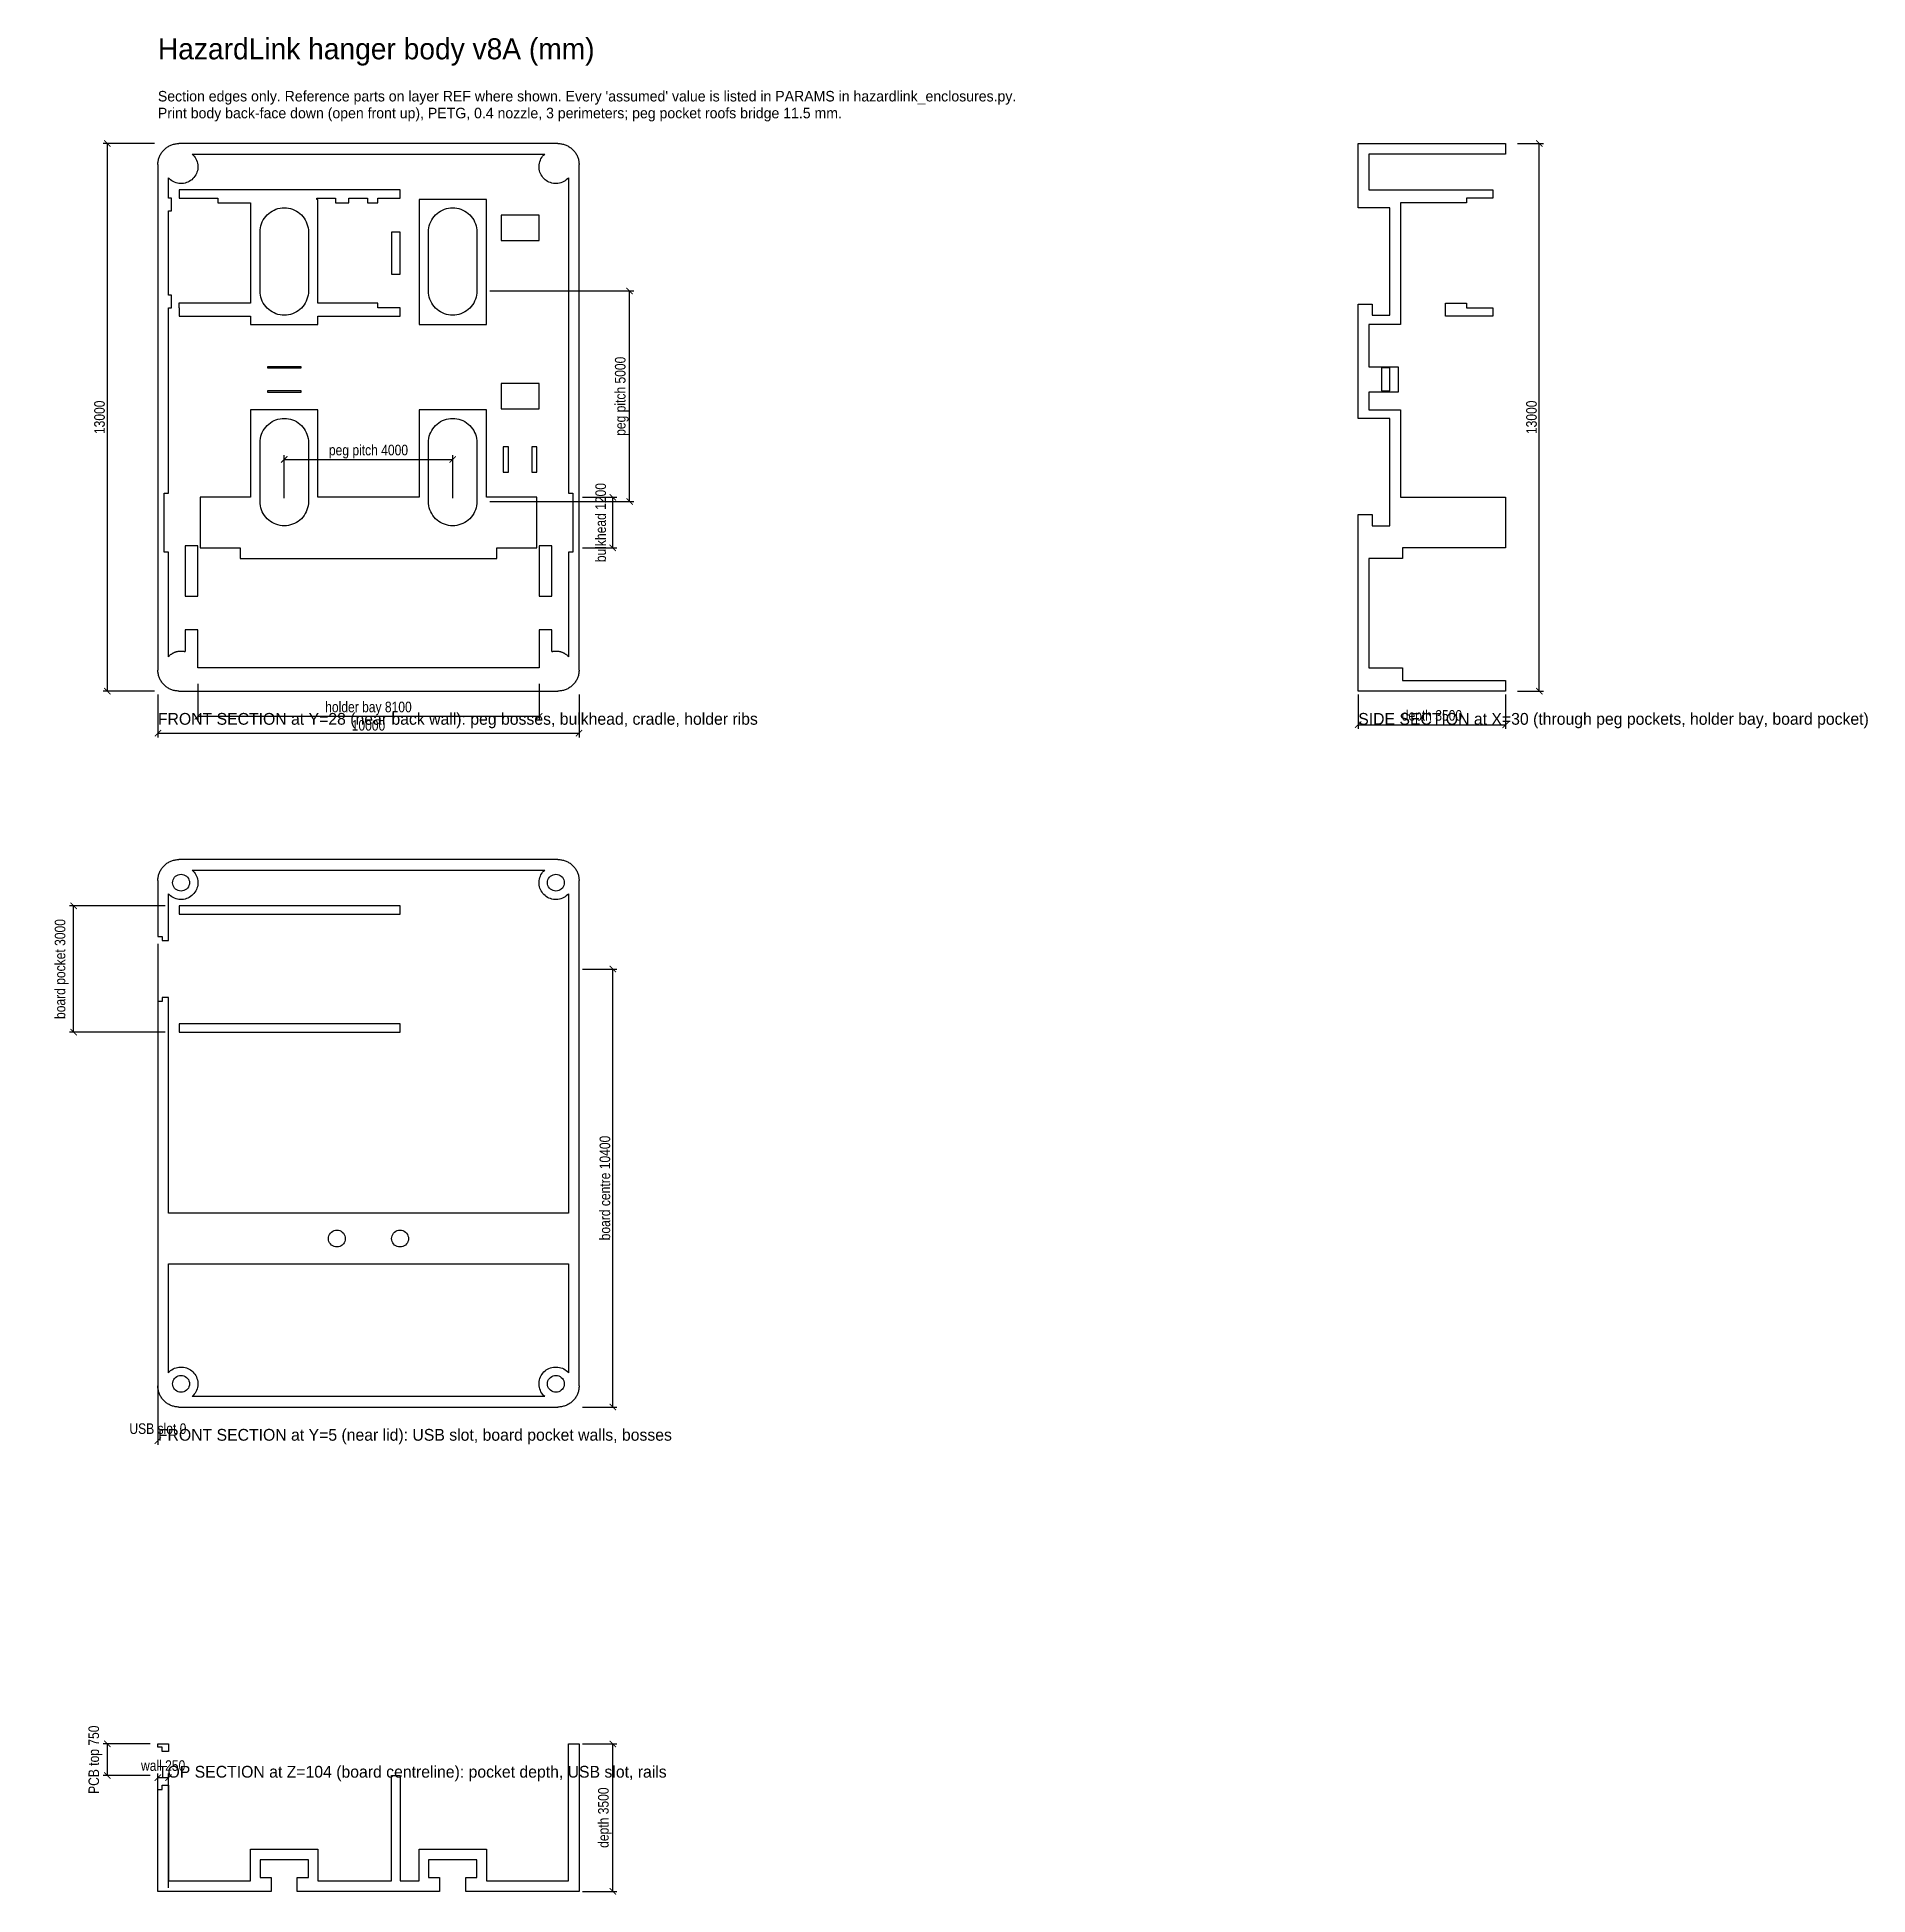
# Model space of a CAD drawing. Header units: metres. Extents: x -29 to 406, y -436 to 5.
import ezdxf

# ---------------------------------------------------------------- set-up
doc = ezdxf.new("R2010")
doc.units = ezdxf.units.M
for name, color, linetype in [('DIMS', 1, 'Continuous'), ('NOTES', 4, 'Continuous'), ('OUTLINE', 7, 'Continuous'), ('TEXT', 3, 'Continuous')]:
    doc.layers.add(name, color=color, linetype=linetype)
doc.styles.add('OpenSansCondensed-Light', font='OpenSansCondensed-Light.ttf')
doc.dimstyles.new('EZDXF', dxfattribs={"dimtxt": 0.25, "dimasz": 0.175, "dimexe": 0.375, "dimexo": 0.125, "dimgap": 0.1, "dimtad": 1, "dimlfac": 100, "dimzin": 12, "dimdsep": 46, "dimtxsty": 'OpenSansCondensed-Light', "dimblk": 'ARCHTICK', "dimcen": 2.5, "dimazin": 3, "dimtfac": 0.5, "dimtmove": 2, "dimatfit": 3})

# ---------------------------------------------------------------- blocks, each defined once
blk = doc.blocks.new('_ARCHTICK')
at = {"color": 0, "linetype": 'BYBLOCK', "const_width": 0.15}
blk.add_lwpolyline([(-0.5, -0.5), (0.5, 0.5)], dxfattribs=at)

msp = doc.modelspace()

# ---------------------------------------------------------------- linework, layer by layer
at = {"layer": 'OUTLINE'}
for p, q in [((95, -20), (5, -20)), ((285, -20), (320, -20)), ((285, -35.25), (285, -20)), ((320, -20), (320, -22.5)), ((0, -25), (0, -145)), ((8.1458, -22.5), (91.8542, -22.5)), ((100, -145), (100, -25)), ((287.5, -22.5), (287.5, -31)), ((320, -22.5), (287.5, -22.5)), ((2.5, -33), (2.5, -28.1458)), ((97.5, -28.1458), (97.5, -103)), ((3.2, -33), (2.5, -33)), ((3.2, -36), (3.2, -33)), ((5.05, -31), (5.05, -33)), ((57.5, -31), (5.05, -31)), ((5.05, -33), (14.21, -33)), ((14.21, -33), (14.21, -34.1)), ((14.21, -34.1), (22, -34.1)), ((22, -34.1), (22, -57.9)), ((37.75, -33), (42.15, -33)), ((37.75, -33.25), (37.75, -33)), ((38, -33.25), (37.75, -33.25)), ((38, -57.9), (38, -33.25)), ((42.15, -33), (42.15, -34.1)), ((42.15, -34.1), (45.37, -34.1)), ((45.37, -33), (49.77, -33)), ((45.37, -34.1), (45.37, -33)), ((49.77, -33), (49.77, -34.1)), ((49.77, -34.1), (52.2, -34.1)), ((52.2, -33), (57.5, -33)), ((52.2, -34.1), (52.2, -33)), ((57.5, -33), (57.5, -31)), ((62, -33.25), (62, -63)), ((78, -33.25), (62, -33.25)), ((78, -63), (78, -33.25)), ((292.5, -35.25), (285, -35.25)), ((287.5, -31), (317, -31)), ((292.5, -60.75), (292.5, -35.25)), ((295, -34.1), (295, -63)), ((310.7, -34.1), (295, -34.1)), ((310.7, -33), (310.7, -34.1)), ((317, -33), (310.7, -33)), ((317, -31), (317, -33)), ((2.5, -36), (3.2, -36)), ((2.5, -56), (2.5, -36)), ((81.5, -37), (81.5, -43)), ((90.5, -37), (81.5, -37)), ((90.5, -43), (90.5, -37)), ((24.25, -55), (24.25, -41)), ((35.75, -41), (35.75, -55)), ((55.5, -41), (55.5, -51)), ((57.5, -41), (55.5, -41)), ((57.5, -51), (57.5, -41)), ((64.25, -55), (64.25, -41)), ((75.75, -41), (75.75, -55)), ((81.5, -43), (90.5, -43)), ((55.5, -51), (57.5, -51)), ((3.2, -56), (2.5, -56)), ((3.2, -59), (3.2, -56)), ((2.5, -59), (3.2, -59)), ((2.5, -103), (2.5, -59)), ((5, -57.9), (5, -59)), ((22, -57.9), (5, -57.9)), ((5, -59), (5.05, -59)), ((5.05, -59), (5.05, -61)), ((5.05, -61), (22, -61)), ((22, -61), (22, -63)), ((52.2, -57.9), (38, -57.9)), ((38, -61), (57.5, -61)), ((38, -63), (38, -61)), ((52.2, -59), (52.2, -57.9)), ((57.5, -59), (52.2, -59)), ((57.5, -61), (57.5, -59)), ((285, -58.1), (288.29, -58.1)), ((285, -85.25), (285, -58.1)), ((288.29, -58.1), (288.29, -60.75)), ((288.29, -60.75), (292.5, -60.75)), ((305.7, -61), (305.7, -57.9)), ((305.7, -57.9), (310.7, -57.9)), ((317, -61), (305.7, -61)), ((310.7, -57.9), (310.7, -59)), ((310.7, -59), (317, -59)), ((317, -59), (317, -61)), ((22, -63), (38, -63)), ((62, -63), (78, -63)), ((287.5, -63), (287.5, -73)), ((295, -63), (287.5, -63)), ((26, -73), (26, -73.25)), ((34, -73), (26, -73)), ((26, -73.25), (34, -73.25)), ((34, -73.25), (34, -73)), ((287.5, -73), (294.5, -73)), ((290.5, -73.25), (290.5, -78.75)), ((292.5, -73.25), (290.5, -73.25)), ((292.5, -78.75), (292.5, -73.25)), ((294.5, -73), (294.5, -79)), ((26, -78.75), (26, -79)), ((34, -78.75), (26, -78.75)), ((26, -79), (34, -79)), ((34, -79), (34, -78.75)), ((81.5, -77), (81.5, -83)), ((90.5, -77), (81.5, -77)), ((90.5, -83), (90.5, -77)), ((287.5, -79), (287.5, -83.25)), ((294.5, -79), (287.5, -79)), ((290.5, -78.75), (292.5, -78.75)), ((22, -83.25), (22, -104)), ((38, -83.25), (22, -83.25)), ((38, -104), (38, -83.25)), ((62, -83.25), (62, -104)), ((78, -83.25), (62, -83.25)), ((78, -104), (78, -83.25)), ((81.5, -83), (90.5, -83)), ((287.5, -83.25), (295, -83.25)), ((295, -83.25), (295, -104)), ((292.5, -85.25), (285, -85.25)), ((292.5, -110.75), (292.5, -85.25)), ((24.25, -105), (24.25, -91)), ((35.75, -91), (35.75, -105)), ((64.25, -105), (64.25, -91)), ((75.75, -91), (75.75, -105)), ((82, -92), (82, -98)), ((83.25, -92), (82, -92)), ((83.25, -98), (83.25, -92)), ((88.75, -92), (88.75, -98)), ((90, -92), (88.75, -92)), ((90, -98), (90, -92)), ((82, -98), (83.25, -98)), ((88.75, -98), (90, -98)), ((1.5, -103), (2.5, -103)), ((1.5, -117), (1.5, -103)), ((10, -104), (10, -116)), ((22, -104), (10, -104)), ((62, -104), (38, -104)), ((90, -104), (78, -104)), ((90, -116), (90, -104)), ((97.5, -103), (98.5, -103)), ((98.5, -103), (98.5, -117)), ((295, -104), (320, -104)), ((320, -104), (320, -116)), ((285, -108.1), (288.29, -108.1)), ((285, -150), (285, -108.1)), ((288.29, -108.1), (288.29, -110.75)), ((288.29, -110.75), (292.5, -110.75)), ((2.5, -117), (1.5, -117)), ((2.5, -141.8542), (2.5, -117)), ((9.5, -115.5), (6.5, -115.5)), ((6.5, -115.5), (6.5, -127.5)), ((9.5, -127.5), (9.5, -115.5)), ((10, -116), (19.5, -116)), ((19.5, -116), (19.5, -118.5)), ((19.5, -118.5), (80.5, -118.5)), ((80.5, -116), (90, -116)), ((80.5, -118.5), (80.5, -116)), ((93.5, -115.5), (90.5, -115.5)), ((90.5, -115.5), (90.5, -127.5)), ((93.5, -127.5), (93.5, -115.5)), ((97.5, -117), (97.5, -141.8542)), ((98.5, -117), (97.5, -117)), ((287.5, -118.5), (287.5, -144.5)), ((295.5, -118.5), (287.5, -118.5)), ((295.5, -116), (295.5, -118.5)), ((320, -116), (295.5, -116)), ((6.5, -127.5), (9.5, -127.5)), ((90.5, -127.5), (93.5, -127.5)), ((6.5, -135.5), (6.5, -140.627)), ((9.5, -135.5), (6.5, -135.5)), ((9.5, -144.5), (9.5, -135.5)), ((90.5, -135.5), (90.5, -144.5)), ((93.5, -135.5), (90.5, -135.5)), ((93.5, -140.627), (93.5, -135.5)), ((90.5, -144.5), (9.5, -144.5)), ((287.5, -144.5), (295.5, -144.5)), ((295.5, -144.5), (295.5, -147.5)), ((295.5, -147.5), (320, -147.5)), ((320, -147.5), (320, -150)), ((5, -150), (95, -150)), ((320, -150), (285, -150)), ((95, -190), (5, -190)), ((8.1458, -192.5), (91.8542, -192.5)), ((0, -195), (0, -208.25)), ((2.5, -209.25), (2.5, -198.1458)), ((97.5, -198.1458), (97.5, -274)), ((100, -315), (100, -195)), ((57.5, -201), (5.05, -201)), ((5.05, -201), (5.05, -203)), ((57.5, -203), (57.5, -201)), ((5.05, -203), (57.5, -203)), ((0, -208.25), (1, -208.25)), ((1, -208.25), (1, -209.25)), ((1, -209.25), (2.5, -209.25)), ((0, -223.75), (0, -315)), ((1, -223.75), (0, -223.75)), ((1, -222.75), (1, -223.75)), ((2.5, -222.75), (1, -222.75)), ((2.5, -274), (2.5, -222.75)), ((57.5, -229), (5.05, -229)), ((5.05, -229), (5.05, -231)), ((57.5, -231), (57.5, -229)), ((5.05, -231), (57.5, -231)), ((97.5, -274), (2.5, -274)), ((2.5, -311.8542), (2.5, -286)), ((2.5, -286), (97.5, -286)), ((97.5, -286), (97.5, -311.8542)), ((91.8542, -317.5), (8.1458, -317.5)), ((5, -320), (95, -320)), ((0, -400), (2.5, -400)), ((0, -400.8), (0, -400)), ((1, -400.8), (0, -400.8)), ((1, -401.8), (1, -400.8)), ((2.5, -400), (2.5, -401.8)), ((97.5, -400), (100, -400)), ((97.5, -432.5), (97.5, -400)), ((100, -400), (100, -435)), ((2.5, -401.8), (1, -401.8)), ((1, -409.8), (2.5, -409.8)), ((1, -410.8), (1, -409.8)), ((2.5, -409.8), (2.5, -432.5)), ((55.5, -407.5), (57.5, -407.5)), ((55.5, -432.5), (55.5, -407.5)), ((57.5, -407.5), (57.5, -432.5)), ((0, -410.8), (1, -410.8)), ((0, -435), (0, -410.8)), ((22, -425), (38, -425)), ((22, -432.5), (22, -425)), ((24.25, -427.5), (24.25, -431.71)), ((35.75, -427.5), (24.25, -427.5)), ((35.75, -431.71), (35.75, -427.5)), ((38, -425), (38, -432.5)), ((62, -425), (78, -425)), ((62, -432.5), (62, -425)), ((64.25, -427.5), (64.25, -431.71)), ((75.75, -427.5), (64.25, -427.5)), ((75.75, -431.71), (75.75, -427.5)), ((78, -425), (78, -432.5)), ((24.25, -431.71), (26.9, -431.71)), ((26.9, -431.71), (26.9, -435)), ((33.1, -431.71), (35.75, -431.71)), ((33.1, -435), (33.1, -431.71)), ((64.25, -431.71), (66.9, -431.71)), ((66.9, -431.71), (66.9, -435)), ((73.1, -431.71), (75.75, -431.71)), ((73.1, -435), (73.1, -431.71)), ((26.9, -435), (0, -435)), ((2.5, -432.5), (22, -432.5)), ((66.9, -435), (33.1, -435)), ((38, -432.5), (55.5, -432.5)), ((57.5, -432.5), (62, -432.5)), ((100, -435), (73.1, -435)), ((78, -432.5), (97.5, -432.5))]:
    msp.add_line(p, q, dxfattribs=at)
for points in [[(0, -25), (0.0048, -24.7819), (0.019, -24.5642), (0.0428, -24.3474), (0.076, -24.1318), (0.1185, -23.9178), (0.1704, -23.7059), (0.2314, -23.4965), (0.3015, -23.2899), (0.3806, -23.0866), (0.4685, -22.8869), (0.5649, -22.6913), (0.6699, -22.5), (0.783, -22.3135), (0.9042, -22.1321), (1.0332, -21.9562), (1.1698, -21.7861), (1.3136, -21.622), (1.4645, -21.4645), (1.622, -21.3136), (1.7861, -21.1698), (1.9562, -21.0332), (2.1321, -20.9042), (2.3135, -20.783), (2.5, -20.6699), (2.6913, -20.5649), (2.8869, -20.4685), (3.0866, -20.3806), (3.2899, -20.3015), (3.4965, -20.2314), (3.7059, -20.1704), (3.9178, -20.1185), (4.1318, -20.076), (4.3474, -20.0428), (4.5642, -20.019), (4.7819, -20.0048), (5, -20)], [(95, -20), (95.2181, -20.0048), (95.4358, -20.019), (95.6526, -20.0428), (95.8682, -20.076), (96.0822, -20.1185), (96.2941, -20.1704), (96.5035, -20.2314), (96.7101, -20.3015), (96.9134, -20.3806), (97.1131, -20.4685), (97.3087, -20.5649), (97.5, -20.6699), (97.6865, -20.783), (97.8679, -20.9042), (98.0438, -21.0332), (98.2139, -21.1698), (98.378, -21.3136), (98.5355, -21.4645), (98.6864, -21.622), (98.8302, -21.7861), (98.9668, -21.9562), (99.0958, -22.1321), (99.217, -22.3135), (99.3301, -22.5), (99.4351, -22.6913), (99.5315, -22.8869), (99.6194, -23.0866), (99.6985, -23.2899), (99.7686, -23.4965), (99.8296, -23.7059), (99.8815, -23.9178), (99.924, -24.1318), (99.9572, -24.3474), (99.981, -24.5642), (99.9952, -24.7819), (100, -25)], [(8.1458, -22.5), (8.4067, -22.7521), (8.6438, -23.0268), (8.855, -23.3219), (9.0386, -23.6349), (9.193, -23.9633), (9.3171, -24.3043), (9.4098, -24.6551), (9.4702, -25.0129), (9.498, -25.3747), (9.4929, -25.7375), (9.455, -26.0984), (9.3845, -26.4544), (9.282, -26.8024), (9.1484, -27.1398), (8.9848, -27.4637), (8.7925, -27.7714), (8.5731, -28.0605), (8.3284, -28.3284), (8.0605, -28.5731), (7.7714, -28.7925), (7.4637, -28.9848), (7.1398, -29.1484), (6.8024, -29.282), (6.4544, -29.3845), (6.0984, -29.455), (5.7375, -29.4929), (5.3747, -29.498), (5.0129, -29.4702), (4.6551, -29.4098), (4.3043, -29.3171), (3.9633, -29.193), (3.6349, -29.0386), (3.3219, -28.855), (3.0268, -28.6438), (2.7521, -28.4067), (2.5, -28.1458)], [(97.5, -28.1458), (97.2479, -28.4067), (96.9732, -28.6438), (96.6781, -28.855), (96.3651, -29.0386), (96.0367, -29.193), (95.6957, -29.3171), (95.3449, -29.4098), (94.9871, -29.4702), (94.6253, -29.498), (94.2625, -29.4929), (93.9016, -29.455), (93.5456, -29.3845), (93.1976, -29.282), (92.8602, -29.1484), (92.5363, -28.9848), (92.2286, -28.7925), (91.9395, -28.5731), (91.6716, -28.3284), (91.4269, -28.0605), (91.2075, -27.7714), (91.0152, -27.4637), (90.8516, -27.1398), (90.718, -26.8024), (90.6155, -26.4544), (90.545, -26.0984), (90.5071, -25.7375), (90.502, -25.3747), (90.5298, -25.0129), (90.5902, -24.6551), (90.6829, -24.3043), (90.807, -23.9633), (90.9614, -23.6349), (91.145, -23.3219), (91.3562, -23.0268), (91.5933, -22.7521), (91.8542, -22.5)], [(24.25, -41), (24.2719, -40.4989), (24.3374, -40.0015), (24.4459, -39.5118), (24.5968, -39.0334), (24.7887, -38.5699), (25.0204, -38.125), (25.2899, -37.7019), (25.5952, -37.304), (25.9341, -36.9341), (26.304, -36.5952), (26.7019, -36.2899), (27.125, -36.0204), (27.5699, -35.7887), (28.0334, -35.5968), (28.5118, -35.4459), (29.0015, -35.3374), (29.4989, -35.2719), (30, -35.25), (30.5011, -35.2719), (30.9985, -35.3374), (31.4882, -35.4459), (31.9666, -35.5968), (32.4301, -35.7887), (32.875, -36.0204), (33.2981, -36.2899), (33.696, -36.5952), (34.0659, -36.9341), (34.4048, -37.304), (34.7101, -37.7019), (34.9796, -38.125), (35.2113, -38.5699), (35.4032, -39.0334), (35.5541, -39.5118), (35.6626, -40.0015), (35.7281, -40.4989), (35.75, -41)], [(64.25, -41), (64.2719, -40.4989), (64.3374, -40.0015), (64.4459, -39.5118), (64.5968, -39.0334), (64.7887, -38.5699), (65.0204, -38.125), (65.2899, -37.7019), (65.5952, -37.304), (65.9341, -36.9341), (66.304, -36.5952), (66.7019, -36.2899), (67.125, -36.0204), (67.5699, -35.7887), (68.0334, -35.5968), (68.5118, -35.4459), (69.0015, -35.3374), (69.4989, -35.2719), (70, -35.25), (70.5011, -35.2719), (70.9985, -35.3374), (71.4882, -35.4459), (71.9666, -35.5968), (72.4301, -35.7887), (72.875, -36.0204), (73.2981, -36.2899), (73.696, -36.5952), (74.0659, -36.9341), (74.4048, -37.304), (74.7101, -37.7019), (74.9796, -38.125), (75.2113, -38.5699), (75.4032, -39.0334), (75.5541, -39.5118), (75.6626, -40.0015), (75.7281, -40.4989), (75.75, -41)], [(35.75, -55), (35.7281, -55.5011), (35.6626, -55.9985), (35.5541, -56.4882), (35.4032, -56.9666), (35.2113, -57.4301), (34.9796, -57.875), (34.7101, -58.2981), (34.4048, -58.696), (34.0659, -59.0659), (33.696, -59.4048), (33.2981, -59.7101), (32.875, -59.9796), (32.4301, -60.2113), (31.9666, -60.4032), (31.4882, -60.5541), (30.9985, -60.6626), (30.5011, -60.7281), (30, -60.75), (29.4989, -60.7281), (29.0015, -60.6626), (28.5118, -60.5541), (28.0334, -60.4032), (27.5699, -60.2113), (27.125, -59.9796), (26.7019, -59.7101), (26.304, -59.4048), (25.9341, -59.0659), (25.5952, -58.696), (25.2899, -58.2981), (25.0204, -57.875), (24.7887, -57.4301), (24.5968, -56.9666), (24.4459, -56.4882), (24.3374, -55.9985), (24.2719, -55.5011), (24.25, -55)], [(75.75, -55), (75.7281, -55.5011), (75.6626, -55.9985), (75.5541, -56.4882), (75.4032, -56.9666), (75.2113, -57.4301), (74.9796, -57.875), (74.7101, -58.2981), (74.4048, -58.696), (74.0659, -59.0659), (73.696, -59.4048), (73.2981, -59.7101), (72.875, -59.9796), (72.4301, -60.2113), (71.9666, -60.4032), (71.4882, -60.5541), (70.9985, -60.6626), (70.5011, -60.7281), (70, -60.75), (69.4989, -60.7281), (69.0015, -60.6626), (68.5118, -60.5541), (68.0334, -60.4032), (67.5699, -60.2113), (67.125, -59.9796), (66.7019, -59.7101), (66.304, -59.4048), (65.9341, -59.0659), (65.5952, -58.696), (65.2899, -58.2981), (65.0204, -57.875), (64.7887, -57.4301), (64.5968, -56.9666), (64.4459, -56.4882), (64.3374, -55.9985), (64.2719, -55.5011), (64.25, -55)], [(24.25, -91), (24.2719, -90.4989), (24.3374, -90.0015), (24.4459, -89.5118), (24.5968, -89.0334), (24.7887, -88.5699), (25.0204, -88.125), (25.2899, -87.7019), (25.5952, -87.304), (25.9341, -86.9341), (26.304, -86.5952), (26.7019, -86.2899), (27.125, -86.0204), (27.5699, -85.7887), (28.0334, -85.5968), (28.5118, -85.4459), (29.0015, -85.3374), (29.4989, -85.2719), (30, -85.25), (30.5011, -85.2719), (30.9985, -85.3374), (31.4882, -85.4459), (31.9666, -85.5968), (32.4301, -85.7887), (32.875, -86.0204), (33.2981, -86.2899), (33.696, -86.5952), (34.0659, -86.9341), (34.4048, -87.304), (34.7101, -87.7019), (34.9796, -88.125), (35.2113, -88.5699), (35.4032, -89.0334), (35.5541, -89.5118), (35.6626, -90.0015), (35.7281, -90.4989), (35.75, -91)], [(64.25, -91), (64.2719, -90.4989), (64.3374, -90.0015), (64.4459, -89.5118), (64.5968, -89.0334), (64.7887, -88.5699), (65.0204, -88.125), (65.2899, -87.7019), (65.5952, -87.304), (65.9341, -86.9341), (66.304, -86.5952), (66.7019, -86.2899), (67.125, -86.0204), (67.5699, -85.7887), (68.0334, -85.5968), (68.5118, -85.4459), (69.0015, -85.3374), (69.4989, -85.2719), (70, -85.25), (70.5011, -85.2719), (70.9985, -85.3374), (71.4882, -85.4459), (71.9666, -85.5968), (72.4301, -85.7887), (72.875, -86.0204), (73.2981, -86.2899), (73.696, -86.5952), (74.0659, -86.9341), (74.4048, -87.304), (74.7101, -87.7019), (74.9796, -88.125), (75.2113, -88.5699), (75.4032, -89.0334), (75.5541, -89.5118), (75.6626, -90.0015), (75.7281, -90.4989), (75.75, -91)], [(35.75, -105), (35.7281, -105.5011), (35.6626, -105.9985), (35.5541, -106.4882), (35.4032, -106.9666), (35.2113, -107.4301), (34.9796, -107.875), (34.7101, -108.2981), (34.4048, -108.696), (34.0659, -109.0659), (33.696, -109.4048), (33.2981, -109.7101), (32.875, -109.9796), (32.4301, -110.2113), (31.9666, -110.4032), (31.4882, -110.5541), (30.9985, -110.6626), (30.5011, -110.7281), (30, -110.75), (29.4989, -110.7281), (29.0015, -110.6626), (28.5118, -110.5541), (28.0334, -110.4032), (27.5699, -110.2113), (27.125, -109.9796), (26.7019, -109.7101), (26.304, -109.4048), (25.9341, -109.0659), (25.5952, -108.696), (25.2899, -108.2981), (25.0204, -107.875), (24.7887, -107.4301), (24.5968, -106.9666), (24.4459, -106.4882), (24.3374, -105.9985), (24.2719, -105.5011), (24.25, -105)], [(75.75, -105), (75.7281, -105.5011), (75.6626, -105.9985), (75.5541, -106.4882), (75.4032, -106.9666), (75.2113, -107.4301), (74.9796, -107.875), (74.7101, -108.2981), (74.4048, -108.696), (74.0659, -109.0659), (73.696, -109.4048), (73.2981, -109.7101), (72.875, -109.9796), (72.4301, -110.2113), (71.9666, -110.4032), (71.4882, -110.5541), (70.9985, -110.6626), (70.5011, -110.7281), (70, -110.75), (69.4989, -110.7281), (69.0015, -110.6626), (68.5118, -110.5541), (68.0334, -110.4032), (67.5699, -110.2113), (67.125, -109.9796), (66.7019, -109.7101), (66.304, -109.4048), (65.9341, -109.0659), (65.5952, -108.696), (65.2899, -108.2981), (65.0204, -107.875), (64.7887, -107.4301), (64.5968, -106.9666), (64.4459, -106.4882), (64.3374, -105.9985), (64.2719, -105.5011), (64.25, -105)], [(2.5, -141.8542), (2.5823, -141.7638), (2.6673, -141.6759), (2.755, -141.5906), (2.8452, -141.508), (2.9379, -141.4282), (3.033, -141.3514), (3.1304, -141.2774), (3.23, -141.2065), (3.3318, -141.1386), (3.4356, -141.0739), (3.5413, -141.0124), (3.6488, -140.9541), (3.7581, -140.8992), (3.869, -140.8476), (3.9814, -140.7995), (4.0952, -140.7548), (4.2104, -140.7136), (4.3267, -140.6759), (4.4442, -140.6419), (4.5626, -140.6114), (4.682, -140.5845), (4.802, -140.5614), (4.9228, -140.5419), (5.0441, -140.5261), (5.1658, -140.514), (5.2878, -140.5056), (5.41, -140.501), (5.5323, -140.5001), (5.6545, -140.503), (5.7767, -140.5096), (5.8985, -140.5199), (6.02, -140.5339), (6.141, -140.5517), (6.2614, -140.5731), (6.3811, -140.5983), (6.5, -140.627)], [(93.5, -140.627), (93.6189, -140.5983), (93.7386, -140.5731), (93.859, -140.5517), (93.98, -140.5339), (94.1015, -140.5199), (94.2233, -140.5096), (94.3455, -140.503), (94.4677, -140.5001), (94.59, -140.501), (94.7122, -140.5056), (94.8342, -140.514), (94.9559, -140.5261), (95.0772, -140.5419), (95.198, -140.5614), (95.318, -140.5845), (95.4374, -140.6114), (95.5558, -140.6419), (95.6733, -140.6759), (95.7896, -140.7136), (95.9048, -140.7548), (96.0186, -140.7995), (96.131, -140.8476), (96.2419, -140.8992), (96.3512, -140.9541), (96.4587, -141.0124), (96.5644, -141.0739), (96.6682, -141.1386), (96.77, -141.2065), (96.8696, -141.2774), (96.967, -141.3514), (97.0621, -141.4282), (97.1548, -141.508), (97.245, -141.5906), (97.3327, -141.6759), (97.4177, -141.7638), (97.5, -141.8542)], [(5, -150), (4.7819, -149.9952), (4.5642, -149.981), (4.3474, -149.9572), (4.1318, -149.924), (3.9178, -149.8815), (3.7059, -149.8296), (3.4965, -149.7686), (3.2899, -149.6985), (3.0866, -149.6194), (2.8869, -149.5315), (2.6913, -149.4351), (2.5, -149.3301), (2.3135, -149.217), (2.1321, -149.0958), (1.9562, -148.9668), (1.7861, -148.8302), (1.622, -148.6864), (1.4645, -148.5355), (1.3136, -148.378), (1.1698, -148.2139), (1.0332, -148.0438), (0.9042, -147.8679), (0.783, -147.6865), (0.6699, -147.5), (0.5649, -147.3087), (0.4685, -147.1131), (0.3806, -146.9134), (0.3015, -146.7101), (0.2314, -146.5035), (0.1704, -146.2941), (0.1185, -146.0822), (0.076, -145.8682), (0.0428, -145.6526), (0.019, -145.4358), (0.0048, -145.2181), (0, -145)], [(100, -145), (99.9952, -145.2181), (99.981, -145.4358), (99.9572, -145.6526), (99.924, -145.8682), (99.8815, -146.0822), (99.8296, -146.2941), (99.7686, -146.5035), (99.6985, -146.7101), (99.6194, -146.9134), (99.5315, -147.1131), (99.4351, -147.3087), (99.3301, -147.5), (99.217, -147.6865), (99.0958, -147.8679), (98.9668, -148.0438), (98.8302, -148.2139), (98.6864, -148.378), (98.5355, -148.5355), (98.378, -148.6864), (98.2139, -148.8302), (98.0438, -148.9668), (97.8679, -149.0958), (97.6865, -149.217), (97.5, -149.3301), (97.3087, -149.4351), (97.1131, -149.5315), (96.9134, -149.6194), (96.7101, -149.6985), (96.5035, -149.7686), (96.2941, -149.8296), (96.0822, -149.8815), (95.8682, -149.924), (95.6526, -149.9572), (95.4358, -149.981), (95.2181, -149.9952), (95, -150)], [(0, -195), (0.0048, -194.7819), (0.019, -194.5642), (0.0428, -194.3474), (0.076, -194.1318), (0.1185, -193.9178), (0.1704, -193.7059), (0.2314, -193.4965), (0.3015, -193.2899), (0.3806, -193.0866), (0.4685, -192.8869), (0.5649, -192.6913), (0.6699, -192.5), (0.783, -192.3135), (0.9042, -192.1321), (1.0332, -191.9562), (1.1698, -191.7861), (1.3136, -191.622), (1.4645, -191.4645), (1.622, -191.3136), (1.7861, -191.1698), (1.9562, -191.0332), (2.1321, -190.9042), (2.3135, -190.783), (2.5, -190.6699), (2.6913, -190.5649), (2.8869, -190.4685), (3.0866, -190.3806), (3.2899, -190.3015), (3.4965, -190.2314), (3.7059, -190.1704), (3.9178, -190.1185), (4.1318, -190.076), (4.3474, -190.0428), (4.5642, -190.019), (4.7819, -190.0048), (5, -190)], [(8.1458, -192.5), (8.4067, -192.7521), (8.6438, -193.0268), (8.855, -193.3219), (9.0386, -193.6349), (9.193, -193.9633), (9.3171, -194.3043), (9.4098, -194.6551), (9.4702, -195.0129), (9.498, -195.3747), (9.4929, -195.7375), (9.455, -196.0984), (9.3845, -196.4544), (9.282, -196.8024), (9.1484, -197.1398), (8.9848, -197.4637), (8.7925, -197.7714), (8.5731, -198.0605), (8.3284, -198.3284), (8.0605, -198.5731), (7.7714, -198.7925), (7.4637, -198.9848), (7.1398, -199.1484), (6.8024, -199.282), (6.4544, -199.3845), (6.0984, -199.455), (5.7375, -199.4929), (5.3747, -199.498), (5.0129, -199.4702), (4.6551, -199.4098), (4.3043, -199.3171), (3.9633, -199.193), (3.6349, -199.0386), (3.3219, -198.855), (3.0268, -198.6438), (2.7521, -198.4067), (2.5, -198.1458)], [(5.5, -193.5), (5.8473, -193.5304), (6.184, -193.6206), (6.5, -193.7679), (6.7856, -193.9679), (7.0321, -194.2144), (7.2321, -194.5), (7.3794, -194.816), (7.4696, -195.1527), (7.5, -195.5), (7.4696, -195.8473), (7.3794, -196.184), (7.2321, -196.5), (7.0321, -196.7856), (6.7856, -197.0321), (6.5, -197.2321), (6.184, -197.3794), (5.8473, -197.4696), (5.5, -197.5), (5.1527, -197.4696), (4.816, -197.3794), (4.5, -197.2321), (4.2144, -197.0321), (3.9679, -196.7856), (3.7679, -196.5), (3.6206, -196.184), (3.5304, -195.8473), (3.5, -195.5), (3.5304, -195.1527), (3.6206, -194.816), (3.7679, -194.5), (3.9679, -194.2144), (4.2144, -193.9679), (4.5, -193.7679), (4.816, -193.6206), (5.1527, -193.5304), (5.5, -193.5)], [(97.5, -198.1458), (97.2479, -198.4067), (96.9732, -198.6438), (96.6781, -198.855), (96.3651, -199.0386), (96.0367, -199.193), (95.6957, -199.3171), (95.3449, -199.4098), (94.9871, -199.4702), (94.6253, -199.498), (94.2625, -199.4929), (93.9016, -199.455), (93.5456, -199.3845), (93.1976, -199.282), (92.8602, -199.1484), (92.5363, -198.9848), (92.2286, -198.7925), (91.9395, -198.5731), (91.6716, -198.3284), (91.4269, -198.0605), (91.2075, -197.7714), (91.0152, -197.4637), (90.8516, -197.1398), (90.718, -196.8024), (90.6155, -196.4544), (90.545, -196.0984), (90.5071, -195.7375), (90.502, -195.3747), (90.5298, -195.0129), (90.5902, -194.6551), (90.6829, -194.3043), (90.807, -193.9633), (90.9614, -193.6349), (91.145, -193.3219), (91.3562, -193.0268), (91.5933, -192.7521), (91.8542, -192.5)], [(94.5, -193.5), (94.8473, -193.5304), (95.184, -193.6206), (95.5, -193.7679), (95.7856, -193.9679), (96.0321, -194.2144), (96.2321, -194.5), (96.3794, -194.816), (96.4696, -195.1527), (96.5, -195.5), (96.4696, -195.8473), (96.3794, -196.184), (96.2321, -196.5), (96.0321, -196.7856), (95.7856, -197.0321), (95.5, -197.2321), (95.184, -197.3794), (94.8473, -197.4696), (94.5, -197.5), (94.1527, -197.4696), (93.816, -197.3794), (93.5, -197.2321), (93.2144, -197.0321), (92.9679, -196.7856), (92.7679, -196.5), (92.6206, -196.184), (92.5304, -195.8473), (92.5, -195.5), (92.5304, -195.1527), (92.6206, -194.816), (92.7679, -194.5), (92.9679, -194.2144), (93.2144, -193.9679), (93.5, -193.7679), (93.816, -193.6206), (94.1527, -193.5304), (94.5, -193.5)], [(95, -190), (95.2181, -190.0048), (95.4358, -190.019), (95.6526, -190.0428), (95.8682, -190.076), (96.0822, -190.1185), (96.2941, -190.1704), (96.5035, -190.2314), (96.7101, -190.3015), (96.9134, -190.3806), (97.1131, -190.4685), (97.3087, -190.5649), (97.5, -190.6699), (97.6865, -190.783), (97.8679, -190.9042), (98.0438, -191.0332), (98.2139, -191.1698), (98.378, -191.3136), (98.5355, -191.4645), (98.6864, -191.622), (98.8302, -191.7861), (98.9668, -191.9562), (99.0958, -192.1321), (99.217, -192.3135), (99.3301, -192.5), (99.4351, -192.6913), (99.5315, -192.8869), (99.6194, -193.0866), (99.6985, -193.2899), (99.7686, -193.4965), (99.8296, -193.7059), (99.8815, -193.9178), (99.924, -194.1318), (99.9572, -194.3474), (99.981, -194.5642), (99.9952, -194.7819), (100, -195)], [(42.5, -278), (42.8473, -278.0304), (43.184, -278.1206), (43.5, -278.2679), (43.7856, -278.4679), (44.0321, -278.7144), (44.2321, -279), (44.3794, -279.316), (44.4696, -279.6527), (44.5, -280), (44.4696, -280.3473), (44.3794, -280.684), (44.2321, -281), (44.0321, -281.2856), (43.7856, -281.5321), (43.5, -281.7321), (43.184, -281.8794), (42.8473, -281.9696), (42.5, -282), (42.1527, -281.9696), (41.816, -281.8794), (41.5, -281.7321), (41.2144, -281.5321), (40.9679, -281.2856), (40.7679, -281), (40.6206, -280.684), (40.5304, -280.3473), (40.5, -280), (40.5304, -279.6527), (40.6206, -279.316), (40.7679, -279), (40.9679, -278.7144), (41.2144, -278.4679), (41.5, -278.2679), (41.816, -278.1206), (42.1527, -278.0304), (42.5, -278)], [(57.5, -278), (57.8473, -278.0304), (58.184, -278.1206), (58.5, -278.2679), (58.7856, -278.4679), (59.0321, -278.7144), (59.2321, -279), (59.3794, -279.316), (59.4696, -279.6527), (59.5, -280), (59.4696, -280.3473), (59.3794, -280.684), (59.2321, -281), (59.0321, -281.2856), (58.7856, -281.5321), (58.5, -281.7321), (58.184, -281.8794), (57.8473, -281.9696), (57.5, -282), (57.1527, -281.9696), (56.816, -281.8794), (56.5, -281.7321), (56.2144, -281.5321), (55.9679, -281.2856), (55.7679, -281), (55.6206, -280.684), (55.5304, -280.3473), (55.5, -280), (55.5304, -279.6527), (55.6206, -279.316), (55.7679, -279), (55.9679, -278.7144), (56.2144, -278.4679), (56.5, -278.2679), (56.816, -278.1206), (57.1527, -278.0304), (57.5, -278)], [(2.5, -311.8542), (2.7521, -311.5933), (3.0268, -311.3562), (3.3219, -311.145), (3.6349, -310.9614), (3.9633, -310.807), (4.3043, -310.6829), (4.6551, -310.5902), (5.0129, -310.5298), (5.3747, -310.502), (5.7375, -310.5071), (6.0984, -310.545), (6.4544, -310.6155), (6.8024, -310.718), (7.1398, -310.8516), (7.4637, -311.0152), (7.7714, -311.2075), (8.0605, -311.4269), (8.3284, -311.6716), (8.5731, -311.9395), (8.7925, -312.2286), (8.9848, -312.5363), (9.1484, -312.8602), (9.282, -313.1976), (9.3845, -313.5456), (9.455, -313.9016), (9.4929, -314.2625), (9.498, -314.6253), (9.4702, -314.9871), (9.4098, -315.3449), (9.3171, -315.6957), (9.193, -316.0367), (9.0386, -316.3651), (8.855, -316.6781), (8.6438, -316.9732), (8.4067, -317.2479), (8.1458, -317.5)], [(5.5, -312.5), (5.8473, -312.5304), (6.184, -312.6206), (6.5, -312.7679), (6.7856, -312.9679), (7.0321, -313.2144), (7.2321, -313.5), (7.3794, -313.816), (7.4696, -314.1527), (7.5, -314.5), (7.4696, -314.8473), (7.3794, -315.184), (7.2321, -315.5), (7.0321, -315.7856), (6.7856, -316.0321), (6.5, -316.2321), (6.184, -316.3794), (5.8473, -316.4696), (5.5, -316.5), (5.1527, -316.4696), (4.816, -316.3794), (4.5, -316.2321), (4.2144, -316.0321), (3.9679, -315.7856), (3.7679, -315.5), (3.6206, -315.184), (3.5304, -314.8473), (3.5, -314.5), (3.5304, -314.1527), (3.6206, -313.816), (3.7679, -313.5), (3.9679, -313.2144), (4.2144, -312.9679), (4.5, -312.7679), (4.816, -312.6206), (5.1527, -312.5304), (5.5, -312.5)], [(91.8542, -317.5), (91.5933, -317.2479), (91.3562, -316.9732), (91.145, -316.6781), (90.9614, -316.3651), (90.807, -316.0367), (90.6829, -315.6957), (90.5902, -315.3449), (90.5298, -314.9871), (90.502, -314.6253), (90.5071, -314.2625), (90.545, -313.9016), (90.6155, -313.5456), (90.718, -313.1976), (90.8516, -312.8602), (91.0152, -312.5363), (91.2075, -312.2286), (91.4269, -311.9395), (91.6716, -311.6716), (91.9395, -311.4269), (92.2286, -311.2075), (92.5363, -311.0152), (92.8602, -310.8516), (93.1976, -310.718), (93.5456, -310.6155), (93.9016, -310.545), (94.2625, -310.5071), (94.6253, -310.502), (94.9871, -310.5298), (95.3449, -310.5902), (95.6957, -310.6829), (96.0367, -310.807), (96.3651, -310.9614), (96.6781, -311.145), (96.9732, -311.3562), (97.2479, -311.5933), (97.5, -311.8542)], [(94.5, -312.5), (94.8473, -312.5304), (95.184, -312.6206), (95.5, -312.7679), (95.7856, -312.9679), (96.0321, -313.2144), (96.2321, -313.5), (96.3794, -313.816), (96.4696, -314.1527), (96.5, -314.5), (96.4696, -314.8473), (96.3794, -315.184), (96.2321, -315.5), (96.0321, -315.7856), (95.7856, -316.0321), (95.5, -316.2321), (95.184, -316.3794), (94.8473, -316.4696), (94.5, -316.5), (94.1527, -316.4696), (93.816, -316.3794), (93.5, -316.2321), (93.2144, -316.0321), (92.9679, -315.7856), (92.7679, -315.5), (92.6206, -315.184), (92.5304, -314.8473), (92.5, -314.5), (92.5304, -314.1527), (92.6206, -313.816), (92.7679, -313.5), (92.9679, -313.2144), (93.2144, -312.9679), (93.5, -312.7679), (93.816, -312.6206), (94.1527, -312.5304), (94.5, -312.5)], [(5, -320), (4.7819, -319.9952), (4.5642, -319.981), (4.3474, -319.9572), (4.1318, -319.924), (3.9178, -319.8815), (3.7059, -319.8296), (3.4965, -319.7686), (3.2899, -319.6985), (3.0866, -319.6194), (2.8869, -319.5315), (2.6913, -319.4351), (2.5, -319.3301), (2.3135, -319.217), (2.1321, -319.0958), (1.9562, -318.9668), (1.7861, -318.8302), (1.622, -318.6864), (1.4645, -318.5355), (1.3136, -318.378), (1.1698, -318.2139), (1.0332, -318.0438), (0.9042, -317.8679), (0.783, -317.6865), (0.6699, -317.5), (0.5649, -317.3087), (0.4685, -317.1131), (0.3806, -316.9134), (0.3015, -316.7101), (0.2314, -316.5035), (0.1704, -316.2941), (0.1185, -316.0822), (0.076, -315.8682), (0.0428, -315.6526), (0.019, -315.4358), (0.0048, -315.2181), (0, -315)], [(100, -315), (99.9952, -315.2181), (99.981, -315.4358), (99.9572, -315.6526), (99.924, -315.8682), (99.8815, -316.0822), (99.8296, -316.2941), (99.7686, -316.5035), (99.6985, -316.7101), (99.6194, -316.9134), (99.5315, -317.1131), (99.4351, -317.3087), (99.3301, -317.5), (99.217, -317.6865), (99.0958, -317.8679), (98.9668, -318.0438), (98.8302, -318.2139), (98.6864, -318.378), (98.5355, -318.5355), (98.378, -318.6864), (98.2139, -318.8302), (98.0438, -318.9668), (97.8679, -319.0958), (97.6865, -319.217), (97.5, -319.3301), (97.3087, -319.4351), (97.1131, -319.5315), (96.9134, -319.6194), (96.7101, -319.6985), (96.5035, -319.7686), (96.2941, -319.8296), (96.0822, -319.8815), (95.8682, -319.924), (95.6526, -319.9572), (95.4358, -319.981), (95.2181, -319.9952), (95, -320)]]:
    msp.add_lwpolyline(points, dxfattribs=at)

# ---------------------------------------------------------------- texts
at = {"layer": 'NOTES'}
for s, p in [("Section edges only. Reference parts on layer REF where shown. Every 'assumed' value is listed in PARAMS in hazardlink_enclosures.py.", (0, -10)), ('Print body back-face down (open front up), PETG, 0.4 nozzle, 3 perimeters; peg pocket roofs bridge 11.5 mm.', (0, -14))]:
    msp.add_text(s, height=2.5, dxfattribs=at).set_placement(p)
at = {"layer": 'TEXT'}
for s, height, p in [('HazardLink hanger body v8A (mm)', 5, (0, 0)), ('FRONT SECTION at Y=28 (near back wall): peg bosses, bulkhead, cradle, holder ribs', 2.8, (0, -158)), ('SIDE SECTION at X=30 (through peg pockets, holder bay, board pocket)', 2.8, (285, -158)), ('FRONT SECTION at Y=5 (near lid): USB slot, board pocket walls, bosses', 2.8, (0, -328)), ('TOP SECTION at Z=104 (board centreline): pocket depth, USB slot, rails', 2.8, (0, -408))]:
    msp.add_text(s, height=height, dxfattribs=at).set_placement(p)

# ---------------------------------------------------------------- dimensions: what is measured, and where the dimension line sits
at = {"layer": 'DIMS'}
for base, p1, p2 in [((-12, -150), (0, -150), (0, -20)), ((328, -150), (322, -150), (322, -20))]:
    msp.add_linear_dim(base=base, p1=p1, p2=p2, angle=90, dimstyle='EZDXF', override={"dimtxt": 2.5, "dimasz": 1.5, "dimexe": 1, "dimexo": 0.8, "dimgap": 0.6, "dimdec": 1}, dxfattribs=at).render()
for base, p1, p2, text in [((112, -105), (78, -105), (78, -55), 'peg pitch <>'), ((108, -116), (100, -116), (100, -104), 'bulkhead <>'), ((-20, -231), (2.5, -231), (2.5, -201), 'board pocket <>'), ((108, -320), (100, -320), (100, -216), 'board centre <>'), ((-12, -407.5), (-1, -407.5), (-1, -400), 'PCB top <>'), ((108, -435), (100, -435), (100, -400), 'depth <>')]:
    msp.add_linear_dim(base=base, p1=p1, p2=p2, angle=90, text=text, dimstyle='EZDXF', override={"dimtxt": 2.5, "dimasz": 1.5, "dimexe": 1, "dimexo": 0.8, "dimgap": 0.6, "dimdec": 1}, dxfattribs=at).render()
for base, p1, p2, text in [((30, -95), (30, -105), (70, -105), 'peg pitch <>'), ((9.5, -156), (9.5, -147.5), (90.5, -147.5), 'holder bay <>'), ((285, -158), (285, -150), (320, -150), 'depth <>'), ((0, -328), (0, -222.75), (0, -209.25), 'USB slot <>'), ((0, -408), (0, -435), (2.5, -435), 'wall <>')]:
    msp.add_linear_dim(base=base, p1=p1, p2=p2, text=text, dimstyle='EZDXF', override={"dimtxt": 2.5, "dimasz": 1.5, "dimexe": 1, "dimexo": 0.8, "dimgap": 0.6, "dimdec": 1}, dxfattribs=at).render()
msp.add_linear_dim(base=(0, -160), p1=(0, -150), p2=(100, -150), dimstyle='EZDXF', override={"dimtxt": 2.5, "dimasz": 1.5, "dimexe": 1, "dimexo": 0.8, "dimgap": 0.6, "dimdec": 1}, dxfattribs=at).render()

doc.saveas('drawing.dxf')
